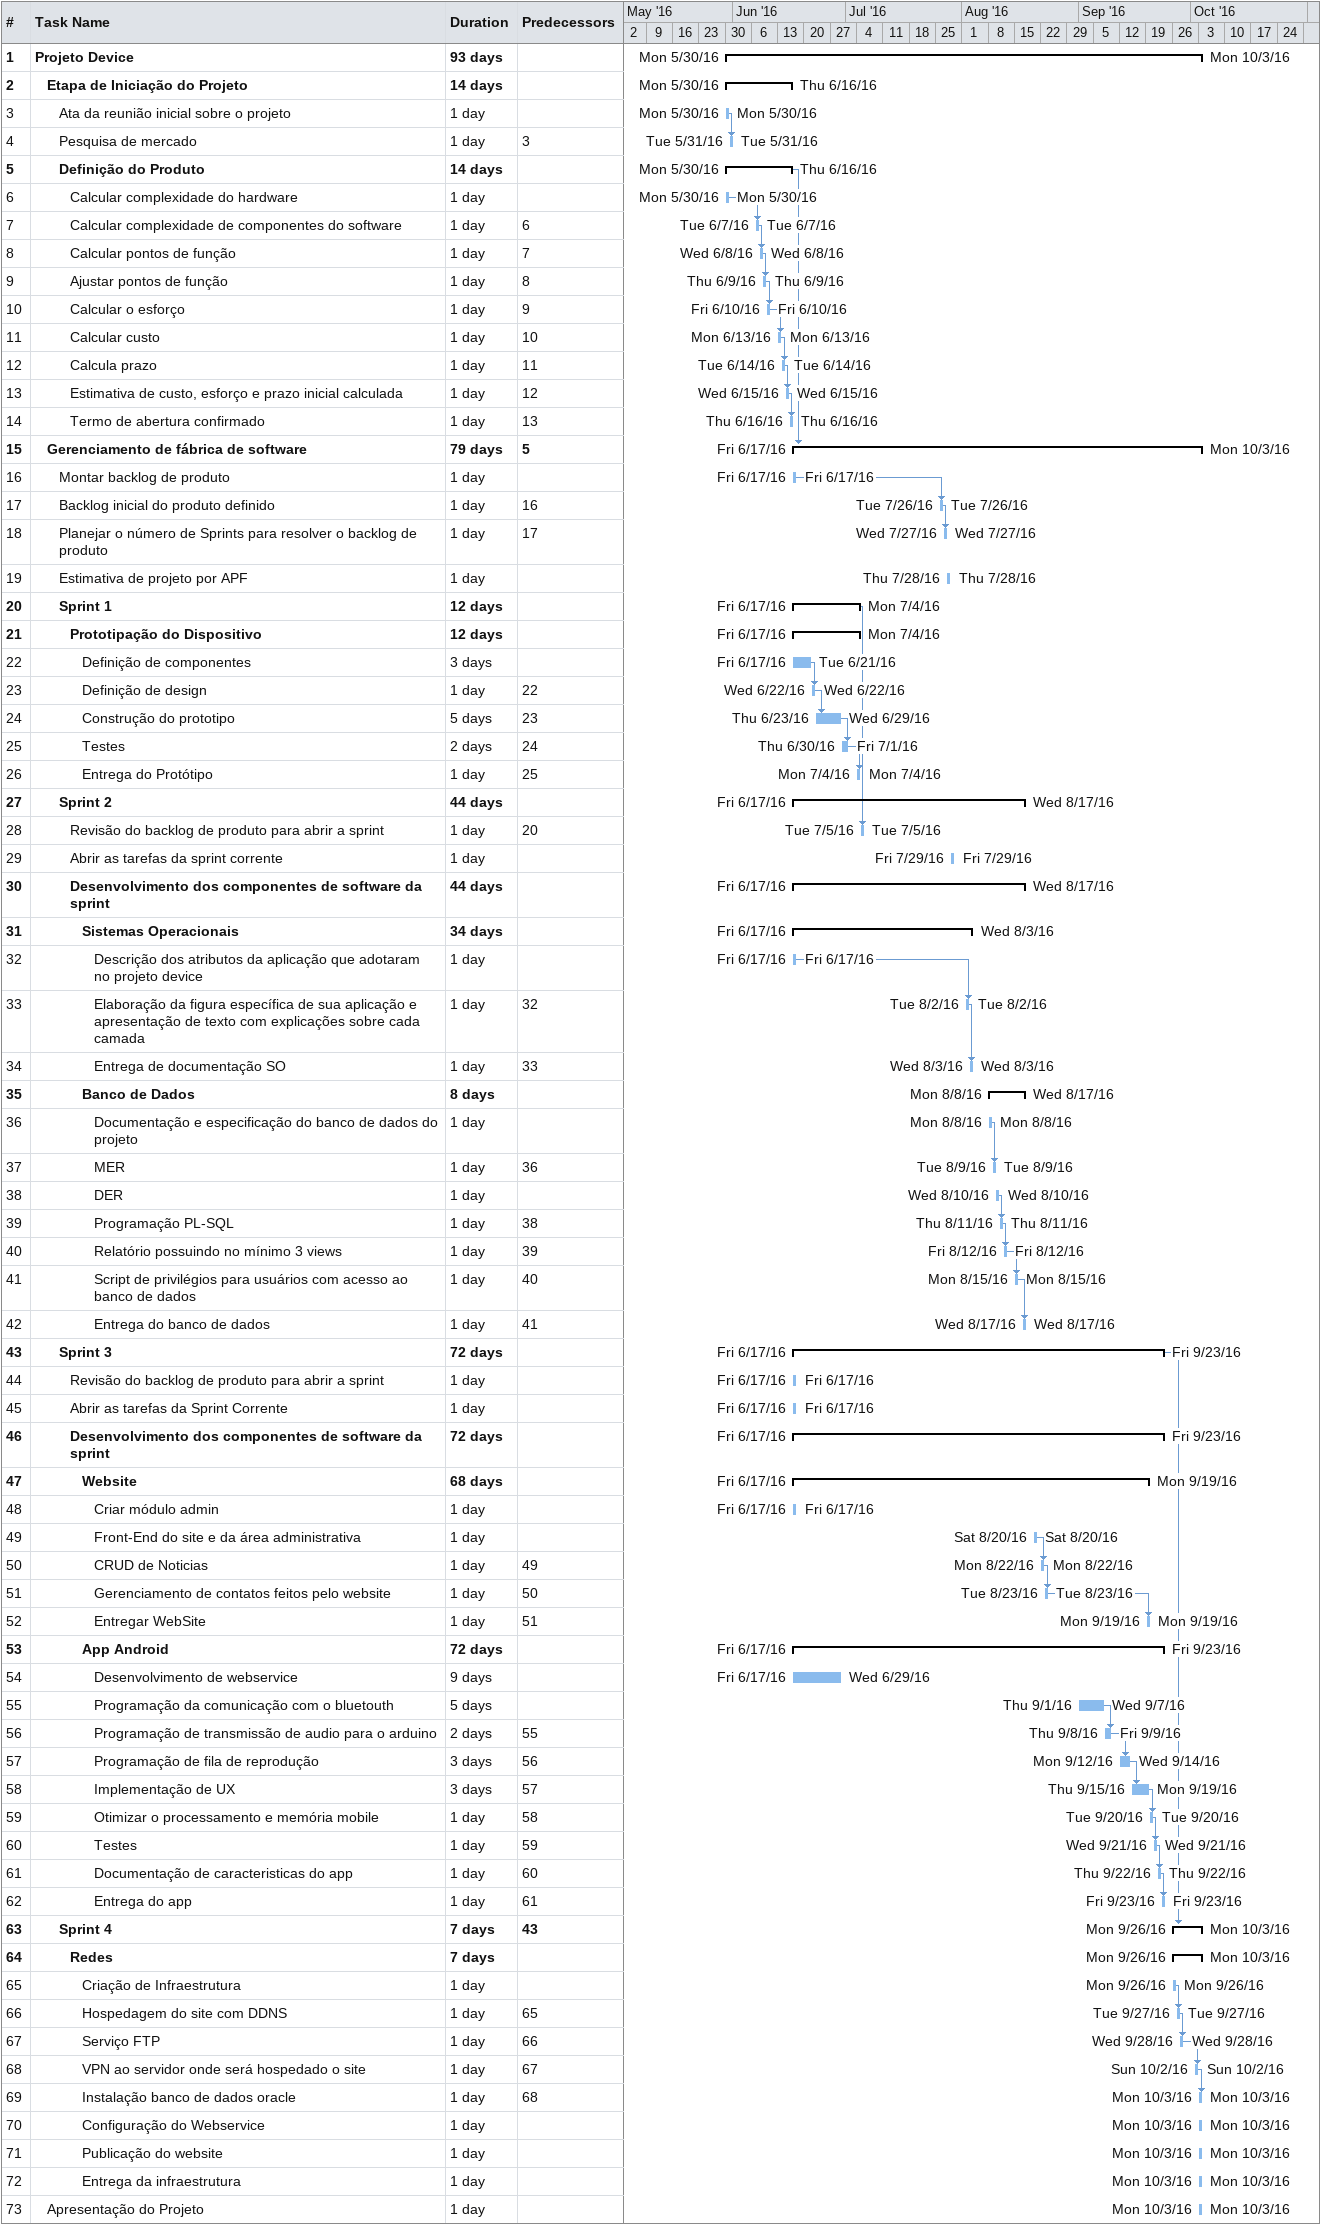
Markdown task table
| ID | Level | Task | Duration | Start | Finish | Predecessors |
|---|---|---|---|---|---|---|
| 1 | 1 | **Projeto Device** | 93d | 2016-05-30 | 2016-10-03 |  |
| 2 | 2 | **Etapa de Iniciação do Projeto** | 14d | 2016-05-30 | 2016-06-16 |  |
| 3 | 3 | Ata da reunião inicial sobre o projeto | 1d | 2016-05-30 | 2016-05-30 |  |
| 4 | 3 | Pesquisa de mercado | 1d | 2016-05-31 | 2016-05-31 | 3 |
| 5 | 3 | **Definição do Produto** | 14d | 2016-05-30 | 2016-06-16 |  |
| 6 | 4 | Calcular complexidade do hardware | 1d | 2016-05-30 | 2016-05-30 |  |
| 7 | 4 | Calcular complexidade de componentes do software | 1d | 2016-06-07 | 2016-06-07 | 6 |
| 8 | 4 | Calcular pontos de função | 1d | 2016-06-08 | 2016-06-08 | 7 |
| 9 | 4 | Ajustar pontos de função | 1d | 2016-06-09 | 2016-06-09 | 8 |
| 10 | 4 | Calcular o esforço | 1d | 2016-06-10 | 2016-06-10 | 9 |
| 11 | 4 | Calcular custo | 1d | 2016-06-13 | 2016-06-13 | 10 |
| 12 | 4 | Calcula prazo | 1d | 2016-06-14 | 2016-06-14 | 11 |
| 13 | 4 | Estimativa de custo, esforço e prazo inicial calculada | 1d | 2016-06-15 | 2016-06-15 | 12 |
| 14 | 4 | Termo de abertura confirmado | 1d | 2016-06-16 | 2016-06-16 | 13 |
| 15 | 2 | **Gerenciamento de fábrica de software** | 79d | 2016-06-17 | 2016-10-03 | 5 |
| 16 | 3 | Montar backlog de produto | 1d | 2016-06-17 | 2016-06-17 |  |
| 17 | 3 | Backlog inicial do produto definido | 1d | 2016-07-26 | 2016-07-26 | 16 |
| 18 | 3 | Planejar o número de Sprints para resolver o backlog de produto | 1d | 2016-07-27 | 2016-07-27 | 17 |
| 19 | 3 | Estimativa de projeto por APF | 1d | 2016-07-28 | 2016-07-28 |  |
| 20 | 3 | **Sprint 1** | 12d | 2016-06-17 | 2016-07-04 |  |
| 21 | 4 | **Prototipação do Dispositivo** | 12d | 2016-06-17 | 2016-07-04 |  |
| 22 | 5 | Definição de componentes | 3d | 2016-06-17 | 2016-06-21 |  |
| 23 | 5 | Definição de design | 1d | 2016-06-22 | 2016-06-22 | 22 |
| 24 | 5 | Construção do prototipo | 5d | 2016-06-23 | 2016-06-29 | 23 |
| 25 | 5 | Testes | 2d | 2016-06-30 | 2016-07-01 | 24 |
| 26 | 5 | Entrega do Protótipo | 1d | 2016-07-04 | 2016-07-04 | 25 |
| 27 | 3 | **Sprint 2** | 44d | 2016-06-17 | 2016-08-17 |  |
| 28 | 4 | Revisão do backlog de produto para abrir a sprint | 1d | 2016-07-05 | 2016-07-05 | 20 |
| 29 | 4 | Abrir as tarefas da sprint corrente | 1d | 2016-07-29 | 2016-07-29 |  |
| 30 | 4 | **Desenvolvimento dos componentes de software da sprint** | 44d | 2016-06-17 | 2016-08-17 |  |
| 31 | 5 | **Sistemas Operacionais** | 34d | 2016-06-17 | 2016-08-03 |  |
| 32 | 6 | Descrição dos atributos da aplicação que adotaram no projeto device | 1d | 2016-06-17 | 2016-06-17 |  |
| 33 | 6 | Elaboração da figura específica de sua aplicação e apresentação de texto com explicações sobre cada camada | 1d | 2016-08-02 | 2016-08-02 | 32 |
| 34 | 6 | Entrega de documentação SO | 1d | 2016-08-03 | 2016-08-03 | 33 |
| 35 | 5 | **Banco de Dados** | 8d | 2016-08-08 | 2016-08-17 |  |
| 36 | 6 | Documentação e especificação do banco de dados do projeto | 1d | 2016-08-08 | 2016-08-08 |  |
| 37 | 6 | MER | 1d | 2016-08-09 | 2016-08-09 | 36 |
| 38 | 6 | DER | 1d | 2016-08-10 | 2016-08-10 |  |
| 39 | 6 | Programação PL-SQL | 1d | 2016-08-11 | 2016-08-11 | 38 |
| 40 | 6 | Relatório possuindo no mínimo 3 views | 1d | 2016-08-12 | 2016-08-12 | 39 |
| 41 | 6 | Script de privilégios para usuários com acesso ao banco de dados | 1d | 2016-08-15 | 2016-08-15 | 40 |
| 42 | 6 | Entrega do banco de dados | 1d | 2016-08-17 | 2016-08-17 | 41 |
| 43 | 3 | **Sprint 3** | 72d | 2016-06-17 | 2016-09-23 |  |
| 44 | 4 | Revisão do backlog de produto para abrir a sprint | 1d | 2016-06-17 | 2016-06-17 |  |
| 45 | 4 | Abrir as tarefas da Sprint Corrente | 1d | 2016-06-17 | 2016-06-17 |  |
| 46 | 4 | **Desenvolvimento dos componentes de software da sprint** | 72d | 2016-06-17 | 2016-09-23 |  |
| 47 | 5 | **Website** | 68d | 2016-06-17 | 2016-09-19 |  |
| 48 | 6 | Criar módulo admin | 1d | 2016-06-17 | 2016-06-17 |  |
| 49 | 6 | Front-End do site e da área administrativa | 1d | 2016-08-20 | 2016-08-20 |  |
| 50 | 6 | CRUD de Noticias | 1d | 2016-08-22 | 2016-08-22 | 49 |
| 51 | 6 | Gerenciamento de contatos feitos pelo website | 1d | 2016-08-23 | 2016-08-23 | 50 |
| 52 | 6 | Entregar WebSite | 1d | 2016-09-19 | 2016-09-19 | 51 |
| 53 | 5 | **App Android** | 72d | 2016-06-17 | 2016-09-23 |  |
| 54 | 6 | Desenvolvimento de webservice | 9d | 2016-06-17 | 2016-06-29 |  |
| 55 | 6 | Programação da comunicação com o bluetouth | 5d | 2016-09-01 | 2016-09-07 |  |
| 56 | 6 | Programação de transmissão de audio para o arduino | 2d | 2016-09-08 | 2016-09-09 | 55 |
| 57 | 6 | Programação de fila de reprodução | 3d | 2016-09-12 | 2016-09-14 | 56 |
| 58 | 6 | Implementação de UX | 3d | 2016-09-15 | 2016-09-19 | 57 |
| 59 | 6 | Otimizar o processamento e memória mobile | 1d | 2016-09-20 | 2016-09-20 | 58 |
| 60 | 6 | Testes | 1d | 2016-09-21 | 2016-09-21 | 59 |
| 61 | 6 | Documentação de caracteristicas do app | 1d | 2016-09-22 | 2016-09-22 | 60 |
| 62 | 6 | Entrega do app | 1d | 2016-09-23 | 2016-09-23 | 61 |
| 63 | 3 | **Sprint 4** | 7d | 2016-09-26 | 2016-10-03 | 43 |
| 64 | 4 | **Redes** | 7d | 2016-09-26 | 2016-10-03 |  |
| 65 | 5 | Criação de Infraestrutura | 1d | 2016-09-26 | 2016-09-26 |  |
| 66 | 5 | Hospedagem do site com DDNS | 1d | 2016-09-27 | 2016-09-27 | 65 |
| 67 | 5 | Serviço FTP | 1d | 2016-09-28 | 2016-09-28 | 66 |
| 68 | 5 | VPN ao servidor onde será hospedado o site | 1d | 2016-10-02 | 2016-10-02 | 67 |
| 69 | 5 | Instalação banco de dados oracle | 1d | 2016-10-03 | 2016-10-03 | 68 |
| 70 | 5 | Configuração do Webservice | 1d | 2016-10-03 | 2016-10-03 |  |
| 71 | 5 | Publicação do website | 1d | 2016-10-03 | 2016-10-03 |  |
| 72 | 5 | Entrega da infraestrutura | 1d | 2016-10-03 | 2016-10-03 |  |
| 73 | 2 | Apresentação do Projeto | 1d | 2016-10-03 | 2016-10-03 |  |
